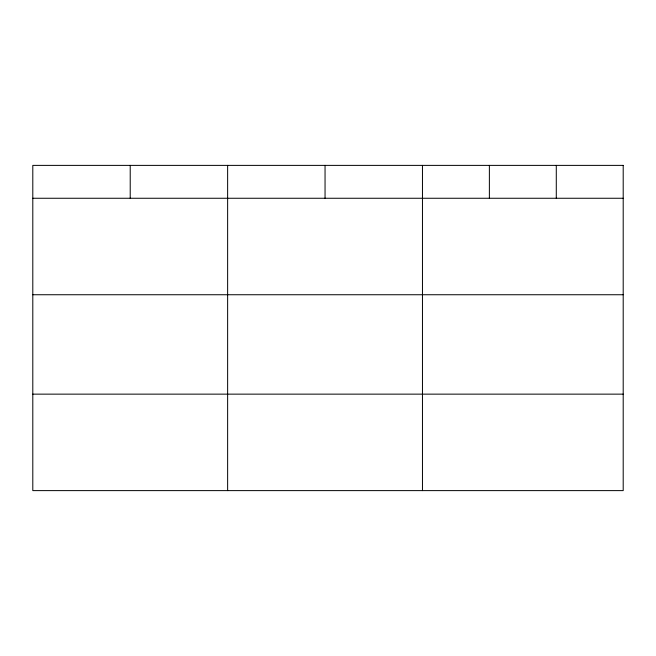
<?xml version="1.0" encoding="UTF-8"?>
<svg xmlns="http://www.w3.org/2000/svg" width="656" height="656" viewBox="0 0 656 656"><rect width="100%" height="100%" fill="white"/><g stroke="black" fill="none" stroke-linecap="round" stroke-linejoin="round"><path stroke-width="0.98" d="M32.8 198.26L623.2 198.26M32.8 294.741L623.2 294.741M32.8 394.141L623.2 394.141M556.288 165.386L556.288 198.26M489.376 165.386L489.376 198.26M422.464 165.386L422.464 490.614M325.048 165.386L325.048 198.26M227.632 165.386L227.632 490.614M130.216 165.386L130.216 198.26M623.2 165.386L32.8 165.386L32.8 490.614L623.2 490.614L623.2 165.386"/></g></svg>
